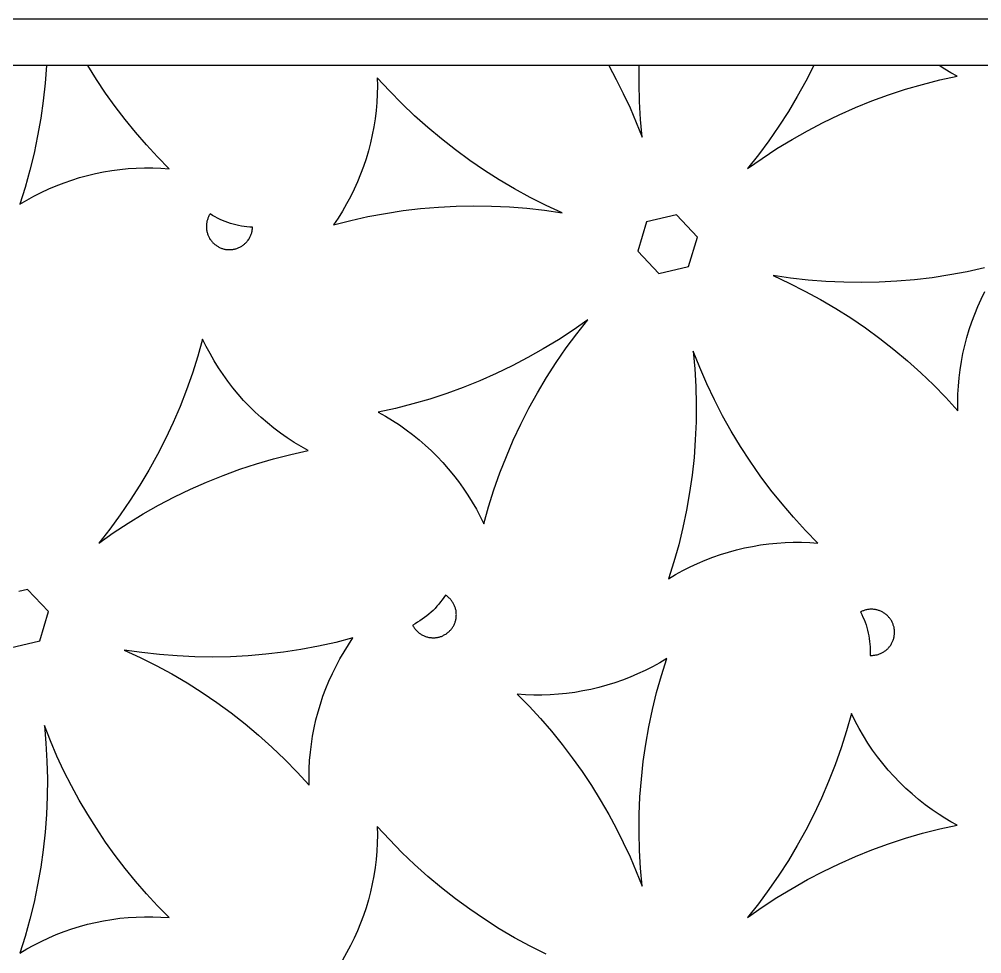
# Model space of a CAD drawing. Header units: millimetres. Extents: x 673 to 1358, y 599 to 1000.
# Drawn here: x 1015.7 to 1140.5, y 878.3 to 999.6 of the extents above; entities that cross this region are included whole.
import ezdxf

# ---------------------------------------------------------------- set-up
doc = ezdxf.new("R2010")
doc.units = ezdxf.units.MM
doc.layers.add('Layer 01', color=12, linetype='Continuous', true_color=0xde0000)

msp = doc.modelspace()

# ---------------------------------------------------------------- linework, layer by layer
at = {"layer": 'Layer 01'}
for p, q in [((1358.34, 999.58), (672.87, 999.58)), ((1352.34, 993.58), (678.87, 993.58)), ((1019.19, 993.58), (1019.02, 991.29)), ((1025.67, 991.77), (1024.54, 993.58)), ((1092.14, 993.58), (1093.12, 991.77)), ((1096.08, 991.25), (1096.1, 993.58)), ((1118.76, 993.58), (1117.72, 991.56)), ((1135.77, 993.1), (1135.01, 993.58)), ((1136.55, 992.64), (1135.77, 993.1)), ((1026.87, 990), (1025.67, 991.77)), ((1063.68, 990.3), (1062.12, 992)), ((1062.12, 992), (1062.14, 990.94)), ((1093.12, 991.77), (1094.04, 989.94)), ((1132.86, 991.13), (1135.09, 991.71)), ((1135.09, 991.71), (1137.34, 992.2)), ((1137.34, 992.2), (1136.55, 992.64)), ((1019.02, 991.29), (1018.77, 989)), ((1062.14, 990.94), (1062.11, 989.87)), ((1096.13, 988.92), (1096.08, 991.25)), ((1117.72, 991.56), (1116.61, 989.56)), ((1128.46, 989.77), (1130.65, 990.49)), ((1130.65, 990.49), (1132.86, 991.13)), ((1028.11, 988.26), (1026.87, 990)), ((1062.11, 989.87), (1062.06, 988.8)), ((1065.29, 988.66), (1063.68, 990.3)), ((1094.04, 989.94), (1094.91, 988.07)), ((1116.61, 989.56), (1115.45, 987.61)), ((1126.29, 988.98), (1128.46, 989.77)), ((1018.77, 989), (1018.45, 986.73)), ((1029.41, 986.56), (1028.11, 988.26)), ((1062.06, 988.8), (1061.96, 987.74)), ((1066.95, 987.06), (1065.29, 988.66)), ((1094.91, 988.07), (1095.72, 986.18)), ((1096.27, 986.59), (1096.13, 988.92)), ((1122.05, 987.19), (1124.16, 988.12)), ((1124.16, 988.12), (1126.29, 988.98)), ((1018.45, 986.73), (1018.05, 984.46)), ((1061.83, 986.68), (1061.67, 985.63)), ((1061.96, 987.74), (1061.83, 986.68)), ((1068.67, 985.53), (1066.95, 987.06)), ((1096.48, 984.27), (1096.27, 986.59)), ((1115.45, 987.61), (1114.21, 985.69)), ((1119.97, 986.19), (1122.05, 987.19)), ((1030.76, 984.91), (1029.41, 986.56)), ((1061.67, 985.63), (1061.47, 984.58)), ((1070.43, 984.05), (1068.67, 985.53)), ((1095.72, 986.18), (1096.48, 984.27)), ((1114.21, 985.69), (1112.92, 983.82)), ((1117.93, 985.12), (1119.97, 986.19)), ((1018.05, 984.46), (1017.58, 982.21)), ((1032.16, 983.29), (1030.76, 984.91)), ((1061.47, 984.58), (1061.23, 983.54)), ((1115.93, 983.99), (1117.93, 985.12)), ((1033.61, 981.72), (1032.16, 983.29)), ((1061.23, 983.54), (1060.96, 982.5)), ((1072.25, 982.63), (1070.43, 984.05)), ((1112.92, 983.82), (1111.57, 981.99)), ((1113.96, 982.79), (1115.93, 983.99)), ((1017.58, 982.21), (1017.03, 979.98)), ((1035.11, 980.19), (1033.61, 981.72)), ((1060.96, 982.5), (1060.66, 981.48)), ((1074.11, 981.27), (1072.25, 982.63)), ((1111.57, 981.99), (1110.15, 980.2)), ((1112.04, 981.53), (1113.96, 982.79)), ((1060.32, 980.47), (1059.95, 979.47)), ((1060.66, 981.48), (1060.32, 980.47)), ((1076.01, 979.97), (1074.11, 981.27)), ((1110.15, 980.2), (1112.04, 981.53)), ((1017.03, 979.98), (1016.41, 977.76)), ((1023.49, 979.03), (1024.52, 979.31)), ((1024.52, 979.31), (1025.56, 979.56)), ((1025.56, 979.56), (1026.61, 979.77)), ((1026.61, 979.77), (1027.66, 979.95)), ((1027.66, 979.95), (1028.72, 980.09)), ((1028.72, 980.09), (1029.78, 980.2)), ((1029.78, 980.2), (1030.84, 980.27)), ((1030.84, 980.27), (1031.91, 980.3)), ((1031.91, 980.3), (1032.98, 980.3)), ((1032.98, 980.3), (1034.04, 980.27)), ((1034.04, 980.27), (1035.11, 980.19)), ((1059.95, 979.47), (1059.54, 978.48)), ((1077.95, 978.74), (1076.01, 979.97)), ((1019.49, 977.56), (1020.47, 977.98)), ((1020.47, 977.98), (1021.47, 978.36)), ((1021.47, 978.36), (1022.48, 978.71)), ((1022.48, 978.71), (1023.49, 979.03)), ((1059.54, 978.48), (1059.1, 977.51)), ((1079.94, 977.57), (1077.95, 978.74)), ((1016.41, 977.76), (1015.72, 975.57)), ((1016.64, 976.11), (1017.57, 976.63)), ((1017.57, 976.63), (1018.52, 977.11)), ((1018.52, 977.11), (1019.49, 977.56)), ((1059.1, 977.51), (1058.63, 976.55)), ((1081.96, 976.46), (1079.94, 977.57)), ((1015.72, 975.57), (1016.64, 976.11)), ((1058.13, 975.61), (1057.59, 974.69)), ((1058.63, 976.55), (1058.13, 975.61)), ((1072.34, 975.33), (1074.64, 975.37)), ((1074.64, 975.37), (1076.94, 975.34)), ((1076.94, 975.34), (1079.25, 975.24)), ((1084.02, 975.43), (1081.96, 976.46)), ((1086.11, 974.46), (1084.02, 975.43)), ((1040.32, 974.14), (1040.28, 974.05)), ((1040.38, 974.23), (1040.32, 974.14)), ((1040.43, 974.32), (1040.38, 974.23)), ((1040.74, 974.13), (1040.43, 974.32)), ((1041.06, 973.95), (1040.74, 974.13)), ((1057.59, 974.69), (1057.03, 973.78)), ((1060.91, 973.97), (1063.18, 974.39)), ((1063.18, 974.39), (1065.46, 974.74)), ((1065.46, 974.74), (1067.74, 975.01)), ((1067.74, 975.01), (1070.04, 975.21)), ((1070.04, 975.21), (1072.34, 975.33)), ((1079.25, 975.24), (1081.54, 975.05)), ((1081.54, 975.05), (1083.83, 974.8)), ((1083.83, 974.8), (1086.11, 974.46)), ((1100.92, 974.19), (1097.06, 973.27)), ((1103.65, 971.31), (1100.92, 974.19)), ((1039.95, 972.85), (1039.94, 972.75)), ((1039.97, 973.06), (1039.95, 972.96)), ((1039.95, 972.96), (1039.95, 972.85)), ((1039.98, 973.16), (1039.97, 973.06)), ((1040, 973.27), (1039.98, 973.16)), ((1040.02, 973.37), (1040, 973.27)), ((1040.05, 973.47), (1040.02, 973.37)), ((1040.08, 973.57), (1040.05, 973.47)), ((1040.11, 973.67), (1040.08, 973.57)), ((1040.15, 973.77), (1040.11, 973.67)), ((1040.19, 973.86), (1040.15, 973.77)), ((1040.23, 973.96), (1040.19, 973.86)), ((1040.28, 974.05), (1040.23, 973.96)), ((1041.38, 973.77), (1041.06, 973.95)), ((1041.71, 973.61), (1041.38, 973.77)), ((1042.04, 973.46), (1041.71, 973.61)), ((1042.38, 973.33), (1042.04, 973.46)), ((1042.72, 973.2), (1042.38, 973.33)), ((1043.06, 973.08), (1042.72, 973.2)), ((1043.41, 972.98), (1043.06, 973.08)), ((1043.77, 972.89), (1043.41, 972.98)), ((1044.12, 972.81), (1043.77, 972.89)), ((1057.03, 973.78), (1056.43, 972.9)), ((1056.43, 972.9), (1058.67, 973.47)), ((1058.67, 973.47), (1060.91, 973.97)), ((1097.06, 973.27), (1095.93, 969.47)), ((1039.94, 972.75), (1039.94, 972.64)), ((1039.94, 972.64), (1039.94, 972.54)), ((1039.94, 972.54), (1039.95, 972.44)), ((1039.95, 972.44), (1039.96, 972.33)), ((1039.96, 972.33), (1039.97, 972.23)), ((1039.97, 972.23), (1039.99, 972.13)), ((1039.99, 972.13), (1040.01, 972.02)), ((1040.01, 972.02), (1040.04, 971.92)), ((1040.04, 971.92), (1040.07, 971.82)), ((1040.07, 971.82), (1040.1, 971.72)), ((1040.1, 971.72), (1040.13, 971.62)), ((1040.13, 971.62), (1040.17, 971.53)), ((1044.48, 972.74), (1044.12, 972.81)), ((1044.84, 972.68), (1044.48, 972.74)), ((1045.2, 972.64), (1044.84, 972.68)), ((1045.56, 972.61), (1045.2, 972.64)), ((1045.93, 972.59), (1045.56, 972.61)), ((1045.72, 971.57), (1045.75, 971.67)), ((1045.75, 971.67), (1045.79, 971.77)), ((1045.79, 971.77), (1045.82, 971.87)), ((1045.82, 971.87), (1045.84, 971.97)), ((1045.84, 971.97), (1045.87, 972.07)), ((1045.87, 972.07), (1045.89, 972.17)), ((1045.89, 972.17), (1045.9, 972.27)), ((1045.9, 972.27), (1045.91, 972.38)), ((1045.91, 972.38), (1045.92, 972.48)), ((1045.92, 972.48), (1045.93, 972.59)), ((1040.17, 971.53), (1040.21, 971.43)), ((1040.21, 971.43), (1040.26, 971.34)), ((1040.26, 971.34), (1040.31, 971.24)), ((1040.31, 971.24), (1040.36, 971.15)), ((1040.36, 971.15), (1040.41, 971.06)), ((1040.41, 971.06), (1040.47, 970.98)), ((1040.47, 970.98), (1040.53, 970.89)), ((1040.53, 970.89), (1040.59, 970.81)), ((1040.59, 970.81), (1040.66, 970.73)), ((1040.66, 970.73), (1040.73, 970.65)), ((1040.73, 970.65), (1040.8, 970.58)), ((1040.8, 970.58), (1040.87, 970.5)), ((1040.87, 970.5), (1040.95, 970.43)), ((1040.95, 970.43), (1041.03, 970.36)), ((1041.03, 970.36), (1041.11, 970.3)), ((1044.79, 970.33), (1044.87, 970.39)), ((1044.87, 970.39), (1044.95, 970.46)), ((1044.95, 970.46), (1045.03, 970.54)), ((1045.03, 970.54), (1045.1, 970.61)), ((1045.1, 970.61), (1045.17, 970.69)), ((1045.17, 970.69), (1045.24, 970.77)), ((1045.24, 970.77), (1045.3, 970.85)), ((1045.3, 970.85), (1045.37, 970.93)), ((1045.37, 970.93), (1045.43, 971.02)), ((1045.43, 971.02), (1045.48, 971.1)), ((1045.48, 971.1), (1045.54, 971.19)), ((1045.54, 971.19), (1045.59, 971.29)), ((1045.59, 971.29), (1045.63, 971.38)), ((1045.63, 971.38), (1045.68, 971.47)), ((1045.68, 971.47), (1045.72, 971.57)), ((1102.51, 967.51), (1103.65, 971.31)), ((1041.11, 970.3), (1041.2, 970.24)), ((1041.2, 970.24), (1041.28, 970.18)), ((1041.28, 970.18), (1041.37, 970.12)), ((1041.37, 970.12), (1041.46, 970.07)), ((1041.46, 970.07), (1041.55, 970.02)), ((1041.55, 970.02), (1041.65, 969.97)), ((1041.65, 969.97), (1041.74, 969.93)), ((1041.74, 969.93), (1041.84, 969.89)), ((1041.84, 969.89), (1041.93, 969.85)), ((1041.93, 969.85), (1042.03, 969.82)), ((1042.03, 969.82), (1042.13, 969.79)), ((1042.13, 969.79), (1042.23, 969.76)), ((1042.23, 969.76), (1042.34, 969.74)), ((1042.34, 969.74), (1042.44, 969.72)), ((1042.44, 969.72), (1042.54, 969.71)), ((1042.54, 969.71), (1042.65, 969.7)), ((1042.65, 969.7), (1042.75, 969.69)), ((1042.75, 969.69), (1042.85, 969.68)), ((1042.85, 969.68), (1042.96, 969.68)), ((1042.96, 969.68), (1043.06, 969.68)), ((1043.06, 969.68), (1043.17, 969.69)), ((1043.17, 969.69), (1043.27, 969.7)), ((1043.27, 969.7), (1043.37, 969.71)), ((1043.37, 969.71), (1043.48, 969.73)), ((1043.48, 969.73), (1043.58, 969.75)), ((1043.58, 969.75), (1043.68, 969.78)), ((1043.68, 969.78), (1043.78, 969.8)), ((1043.78, 969.8), (1043.88, 969.84)), ((1043.88, 969.84), (1043.98, 969.87)), ((1043.98, 969.87), (1044.08, 969.91)), ((1044.08, 969.91), (1044.17, 969.95)), ((1044.17, 969.95), (1044.27, 969.99)), ((1044.27, 969.99), (1044.36, 970.04)), ((1044.36, 970.04), (1044.45, 970.09)), ((1044.45, 970.09), (1044.54, 970.15)), ((1044.54, 970.15), (1044.63, 970.2)), ((1044.63, 970.2), (1044.71, 970.27)), ((1044.71, 970.27), (1044.79, 970.33)), ((1095.93, 969.47), (1098.66, 966.59)), ((1098.66, 966.59), (1102.51, 967.51)), ((1138.66, 966.81), (1136.4, 966.39)), ((1140.91, 967.31), (1138.66, 966.81)), ((1115.74, 965.98), (1113.47, 966.32)), ((1113.47, 966.32), (1115.56, 965.35)), ((1115.56, 965.35), (1117.61, 964.31)), ((1118.03, 965.73), (1115.74, 965.98)), ((1120.33, 965.54), (1118.03, 965.73)), ((1122.63, 965.44), (1120.33, 965.54)), ((1124.93, 965.4), (1122.63, 965.44)), ((1127.24, 965.45), (1124.93, 965.4)), ((1129.54, 965.57), (1127.24, 965.45)), ((1131.83, 965.77), (1129.54, 965.57)), ((1134.12, 966.04), (1131.83, 965.77)), ((1136.4, 966.39), (1134.12, 966.04)), ((1117.61, 964.31), (1119.64, 963.21)), ((1140.47, 963.27), (1140.94, 964.23)), ((1119.64, 963.21), (1121.62, 962.04)), ((1140.03, 962.3), (1140.47, 963.27)), ((1121.62, 962.04), (1123.57, 960.81)), ((1139.63, 961.31), (1140.03, 962.3)), ((1089.42, 960.58), (1087.54, 959.25)), ((1087.99, 958.77), (1089.42, 960.58)), ((1123.57, 960.81), (1125.47, 959.51)), ((1139.25, 960.31), (1139.63, 961.31)), ((1087.54, 959.25), (1085.61, 957.99)), ((1125.47, 959.51), (1127.33, 958.15)), ((1138.61, 958.27), (1138.92, 959.3)), ((1138.92, 959.3), (1139.25, 960.31)), ((1039.45, 958.08), (1038.83, 955.86)), ((1039.92, 957.12), (1039.45, 958.08)), ((1085.61, 957.99), (1083.65, 956.79)), ((1086.63, 956.92), (1087.99, 958.77)), ((1127.33, 958.15), (1129.14, 956.73)), ((1138.34, 957.24), (1138.61, 958.27)), ((1040.42, 956.18), (1039.92, 957.12)), ((1083.65, 956.79), (1081.64, 955.66)), ((1085.32, 955.02), (1086.63, 956.92)), ((1129.14, 956.73), (1130.91, 955.25)), ((1138.11, 956.2), (1138.34, 957.24)), ((1038.83, 955.86), (1038.14, 953.66)), ((1040.96, 955.25), (1040.42, 956.18)), ((1081.64, 955.66), (1079.6, 954.59)), ((1103.95, 954.37), (1103.1, 956.51)), ((1103.1, 956.51), (1103.31, 954.21)), ((1137.91, 955.15), (1138.11, 956.2)), ((1041.52, 954.35), (1040.96, 955.25)), ((1042.11, 953.46), (1041.52, 954.35)), ((1079.6, 954.59), (1077.53, 953.59)), ((1084.08, 953.08), (1085.32, 955.02)), ((1103.31, 954.21), (1103.44, 951.91)), ((1104.87, 952.26), (1103.95, 954.37)), ((1130.91, 955.25), (1132.62, 953.71)), ((1137.74, 954.1), (1137.91, 955.15)), ((1038.14, 953.66), (1037.37, 951.49)), ((1042.74, 952.59), (1042.11, 953.46)), ((1077.53, 953.59), (1075.42, 952.66)), ((1082.9, 951.1), (1084.08, 953.08)), ((1132.62, 953.71), (1134.29, 952.12)), ((1137.52, 951.98), (1137.61, 953.04)), ((1137.61, 953.04), (1137.74, 954.1)), ((1043.39, 951.75), (1042.74, 952.59)), ((1044.07, 950.92), (1043.39, 951.75)), ((1073.28, 951.8), (1071.12, 951.01)), ((1075.42, 952.66), (1073.28, 951.8)), ((1103.44, 951.91), (1103.5, 949.61)), ((1105.86, 950.18), (1104.87, 952.26)), ((1134.29, 952.12), (1135.9, 950.48)), ((1137.46, 950.91), (1137.52, 951.98)), ((1037.37, 951.49), (1036.54, 949.34)), ((1044.77, 950.12), (1044.07, 950.92)), ((1071.12, 951.01), (1068.93, 950.29)), ((1081.79, 949.09), (1082.9, 951.1)), ((1135.9, 950.48), (1137.45, 948.78)), ((1137.44, 949.84), (1137.46, 950.91)), ((1036.54, 949.34), (1035.63, 947.23)), ((1045.51, 949.35), (1044.77, 950.12)), ((1046.27, 948.6), (1045.51, 949.35)), ((1066.72, 949.65), (1064.49, 949.07)), ((1068.93, 950.29), (1066.72, 949.65)), ((1103.5, 949.61), (1103.48, 947.31)), ((1106.92, 948.13), (1105.86, 950.18)), ((1137.45, 948.78), (1137.44, 949.84)), ((1047.05, 947.88), (1046.27, 948.6)), ((1047.86, 947.18), (1047.05, 947.88)), ((1064.49, 949.07), (1062.24, 948.58)), ((1062.24, 948.58), (1063.17, 948.06)), ((1063.17, 948.06), (1064.08, 947.5)), ((1080.74, 947.03), (1081.79, 949.09)), ((1108.04, 946.12), (1106.92, 948.13)), ((1035.63, 947.23), (1034.65, 945.14)), ((1048.69, 946.51), (1047.86, 947.18)), ((1064.08, 947.5), (1064.98, 946.92)), ((1064.98, 946.92), (1065.85, 946.31)), ((1079.76, 944.95), (1080.74, 947.03)), ((1103.48, 947.31), (1103.38, 945.01)), ((1049.54, 945.87), (1048.69, 946.51)), ((1050.42, 945.26), (1049.54, 945.87)), ((1065.85, 946.31), (1066.7, 945.67)), ((1066.7, 945.67), (1067.53, 945)), ((1109.23, 944.15), (1108.04, 946.12)), ((1034.65, 945.14), (1033.61, 943.09)), ((1051.31, 944.67), (1050.42, 945.26)), ((1052.22, 944.12), (1051.31, 944.67)), ((1053.15, 943.6), (1052.22, 944.12)), ((1067.53, 945), (1068.34, 944.3)), ((1068.34, 944.3), (1069.13, 943.58)), ((1078.86, 942.83), (1079.76, 944.95)), ((1103.38, 945.01), (1103.21, 942.71)), ((1110.49, 942.22), (1109.23, 944.15)), ((1033.61, 943.09), (1032.49, 941.07)), ((1048.67, 942.53), (1050.91, 943.1)), ((1050.91, 943.1), (1053.15, 943.6)), ((1069.13, 943.58), (1069.88, 942.83)), ((1044.27, 941.17), (1046.46, 941.88)), ((1046.46, 941.88), (1048.67, 942.53)), ((1069.88, 942.83), (1070.62, 942.05)), ((1070.62, 942.05), (1071.33, 941.25)), ((1078.02, 940.69), (1078.86, 942.83)), ((1103.21, 942.71), (1102.96, 940.42)), ((1111.81, 940.33), (1110.49, 942.22)), ((1032.49, 941.07), (1031.32, 939.09)), ((1039.97, 939.52), (1042.11, 940.38)), ((1042.11, 940.38), (1044.27, 941.17)), ((1071.33, 941.25), (1072, 940.43)), ((1072, 940.43), (1072.66, 939.58)), ((1077.25, 938.51), (1078.02, 940.69)), ((1102.96, 940.42), (1102.64, 938.14)), ((1037.87, 938.59), (1039.97, 939.52)), ((1072.66, 939.58), (1073.28, 938.72)), ((1113.19, 938.48), (1111.81, 940.33)), ((1031.32, 939.09), (1030.07, 937.15)), ((1035.79, 937.59), (1037.87, 938.59)), ((1073.28, 938.72), (1073.87, 937.83)), ((1076.56, 936.32), (1077.25, 938.51)), ((1102.64, 938.14), (1102.24, 935.87)), ((1114.63, 936.68), (1113.19, 938.48)), ((1030.07, 937.15), (1028.77, 935.26)), ((1033.75, 936.52), (1035.79, 937.59)), ((1073.87, 937.83), (1074.44, 936.92)), ((1074.44, 936.92), (1074.97, 936)), ((1116.13, 934.94), (1114.63, 936.68)), ((1029.78, 934.19), (1031.74, 935.39)), ((1031.74, 935.39), (1033.75, 936.52)), ((1074.97, 936), (1075.47, 935.06)), ((1075.94, 934.1), (1076.56, 936.32)), ((1102.24, 935.87), (1101.76, 933.62)), ((1028.77, 935.26), (1027.4, 933.4)), ((1027.85, 932.92), (1029.78, 934.19)), ((1075.47, 935.06), (1075.94, 934.1)), ((1117.68, 933.24), (1116.13, 934.94)), ((1027.4, 933.4), (1025.97, 931.6)), ((1025.97, 931.6), (1027.85, 932.92)), ((1101.76, 933.62), (1101.22, 931.38)), ((1119.29, 931.59), (1117.68, 933.24)), ((1113.96, 931.6), (1115.03, 931.67)), ((1115.03, 931.67), (1116.09, 931.7)), ((1116.09, 931.7), (1117.16, 931.7)), ((1117.16, 931.7), (1118.23, 931.66)), ((1118.23, 931.66), (1119.29, 931.59)), ((1101.22, 931.38), (1100.6, 929.16)), ((1106.66, 930.11), (1107.68, 930.43)), ((1107.68, 930.43), (1108.71, 930.71)), ((1108.71, 930.71), (1109.75, 930.96)), ((1109.75, 930.96), (1110.79, 931.17)), ((1110.79, 931.17), (1111.84, 931.35)), ((1111.84, 931.35), (1112.9, 931.49)), ((1112.9, 931.49), (1113.96, 931.6)), ((1100.6, 929.16), (1099.9, 926.96)), ((1103.67, 928.96), (1104.66, 929.38)), ((1104.66, 929.38), (1105.65, 929.76)), ((1105.65, 929.76), (1106.66, 930.11)), ((1100.82, 927.51), (1101.76, 928.02)), ((1101.76, 928.02), (1102.71, 928.51)), ((1102.71, 928.51), (1103.67, 928.96)), ((1099.9, 926.96), (1100.82, 927.51)), ((1016.74, 925.59), (1015.6, 925.32)), ((1019.46, 922.71), (1016.74, 925.59)), ((1070.55, 924.24), (1070.33, 923.95)), ((1070.76, 924.54), (1070.55, 924.24)), ((1070.96, 924.84), (1070.76, 924.54)), ((1071.04, 924.79), (1070.96, 924.84)), ((1071.13, 924.73), (1071.04, 924.79)), ((1071.21, 924.66), (1071.13, 924.73)), ((1071.29, 924.6), (1071.21, 924.66)), ((1071.37, 924.53), (1071.29, 924.6)), ((1071.45, 924.46), (1071.37, 924.53)), ((1071.52, 924.39), (1071.45, 924.46)), ((1071.6, 924.31), (1071.52, 924.39)), ((1071.66, 924.23), (1071.6, 924.31)), ((1071.73, 924.15), (1071.66, 924.23)), ((1071.79, 924.07), (1071.73, 924.15)), ((1069.61, 923.12), (1069.36, 922.86)), ((1069.86, 923.39), (1069.61, 923.12)), ((1070.1, 923.67), (1069.86, 923.39)), ((1070.33, 923.95), (1070.1, 923.67)), ((1071.85, 923.98), (1071.79, 924.07)), ((1071.91, 923.9), (1071.85, 923.98)), ((1071.97, 923.81), (1071.91, 923.9)), ((1072.02, 923.72), (1071.97, 923.81)), ((1072.06, 923.62), (1072.02, 923.72)), ((1072.11, 923.53), (1072.06, 923.62)), ((1072.15, 923.43), (1072.11, 923.53)), ((1072.19, 923.34), (1072.15, 923.43)), ((1072.22, 923.24), (1072.19, 923.34)), ((1072.25, 923.14), (1072.22, 923.24)), ((1072.28, 923.04), (1072.25, 923.14)), ((1072.31, 922.94), (1072.28, 923.04)), ((1072.33, 922.84), (1072.31, 922.94)), ((1125.49, 922.91), (1125.39, 922.88)), ((1125.6, 922.93), (1125.49, 922.91)), ((1125.7, 922.96), (1125.6, 922.93)), ((1125.8, 922.97), (1125.7, 922.96)), ((1125.9, 922.99), (1125.8, 922.97)), ((1126.01, 923), (1125.9, 922.99)), ((1126.11, 923), (1126.01, 923)), ((1126.22, 923), (1126.11, 923)), ((1126.32, 923), (1126.22, 923)), ((1126.43, 923), (1126.32, 923)), ((1126.53, 922.99), (1126.43, 923)), ((1126.63, 922.98), (1126.53, 922.99)), ((1126.74, 922.96), (1126.63, 922.98)), ((1126.84, 922.94), (1126.74, 922.96)), ((1126.94, 922.92), (1126.84, 922.94)), ((1127.04, 922.89), (1126.94, 922.92)), ((1127.14, 922.86), (1127.04, 922.89)), ((1018.33, 918.91), (1019.46, 922.71)), ((1067.95, 921.7), (1067.65, 921.5)), ((1068.25, 921.92), (1067.95, 921.7)), ((1068.54, 922.14), (1068.25, 921.92)), ((1068.82, 922.37), (1068.54, 922.14)), ((1069.09, 922.61), (1068.82, 922.37)), ((1069.36, 922.86), (1069.09, 922.61)), ((1072.29, 921.59), (1072.31, 921.69)), ((1072.31, 921.69), (1072.33, 921.8)), ((1072.34, 922.73), (1072.33, 922.84)), ((1072.33, 921.8), (1072.35, 921.9)), ((1072.36, 922.63), (1072.34, 922.73)), ((1072.35, 921.9), (1072.36, 922)), ((1072.37, 922.53), (1072.36, 922.63)), ((1072.36, 922), (1072.37, 922.11)), ((1072.37, 922.42), (1072.37, 922.53)), ((1072.38, 922.32), (1072.37, 922.42)), ((1072.37, 922.21), (1072.38, 922.32)), ((1072.37, 922.11), (1072.37, 922.21)), ((1124.91, 922.69), (1124.82, 922.65)), ((1124.82, 922.65), (1124.98, 922.32)), ((1125, 922.74), (1124.91, 922.69)), ((1124.98, 922.32), (1125.13, 921.99)), ((1125.1, 922.78), (1125, 922.74)), ((1125.2, 922.82), (1125.1, 922.78)), ((1125.13, 921.99), (1125.28, 921.66)), ((1125.29, 922.85), (1125.2, 922.82)), ((1125.28, 921.66), (1125.41, 921.32)), ((1125.39, 922.88), (1125.29, 922.85)), ((1127.24, 922.83), (1127.14, 922.86)), ((1127.34, 922.79), (1127.24, 922.83)), ((1127.43, 922.75), (1127.34, 922.79)), ((1127.53, 922.71), (1127.43, 922.75)), ((1127.62, 922.66), (1127.53, 922.71)), ((1127.71, 922.61), (1127.62, 922.66)), ((1127.8, 922.56), (1127.71, 922.61)), ((1127.89, 922.5), (1127.8, 922.56)), ((1127.98, 922.44), (1127.89, 922.5)), ((1128.06, 922.38), (1127.98, 922.44)), ((1128.14, 922.32), (1128.06, 922.38)), ((1128.22, 922.25), (1128.14, 922.32)), ((1128.3, 922.18), (1128.22, 922.25)), ((1128.37, 922.11), (1128.3, 922.18)), ((1128.44, 922.03), (1128.37, 922.11)), ((1128.51, 921.95), (1128.44, 922.03)), ((1128.58, 921.87), (1128.51, 921.95)), ((1128.64, 921.79), (1128.58, 921.87)), ((1128.7, 921.7), (1128.64, 921.79)), ((1128.76, 921.62), (1128.7, 921.7)), ((1067.03, 921.12), (1066.71, 920.95)), ((1066.71, 920.95), (1066.75, 920.86)), ((1066.75, 920.86), (1066.81, 920.77)), ((1066.81, 920.77), (1066.86, 920.68)), ((1066.86, 920.68), (1066.92, 920.59)), ((1066.92, 920.59), (1066.98, 920.51)), ((1066.98, 920.51), (1067.04, 920.43)), ((1067.34, 921.31), (1067.03, 921.12)), ((1067.04, 920.43), (1067.11, 920.35)), ((1067.65, 921.5), (1067.34, 921.31)), ((1071.62, 920.31), (1071.69, 920.39)), ((1071.69, 920.39), (1071.76, 920.47)), ((1071.76, 920.47), (1071.82, 920.56)), ((1071.82, 920.56), (1071.88, 920.64)), ((1071.88, 920.64), (1071.93, 920.73)), ((1071.93, 920.73), (1071.99, 920.82)), ((1071.99, 920.82), (1072.04, 920.91)), ((1072.04, 920.91), (1072.08, 921)), ((1072.08, 921), (1072.13, 921.1)), ((1072.13, 921.1), (1072.17, 921.2)), ((1072.17, 921.2), (1072.2, 921.29)), ((1072.2, 921.29), (1072.24, 921.39)), ((1072.24, 921.39), (1072.27, 921.49)), ((1072.27, 921.49), (1072.29, 921.59)), ((1125.41, 921.32), (1125.53, 920.97)), ((1125.53, 920.97), (1125.64, 920.62)), ((1125.64, 920.62), (1125.73, 920.27)), ((1128.82, 921.53), (1128.76, 921.62)), ((1128.87, 921.44), (1128.82, 921.53)), ((1128.92, 921.34), (1128.87, 921.44)), ((1128.96, 921.25), (1128.92, 921.34)), ((1129, 921.15), (1128.96, 921.25)), ((1129.04, 921.06), (1129, 921.15)), ((1129.07, 920.96), (1129.04, 921.06)), ((1129.11, 920.86), (1129.07, 920.96)), ((1129.13, 920.76), (1129.11, 920.86)), ((1129.16, 920.66), (1129.13, 920.76)), ((1129.18, 920.55), (1129.16, 920.66)), ((1129.2, 920.45), (1129.18, 920.55)), ((1129.21, 920.35), (1129.2, 920.45)), ((1058.96, 919.28), (1056.73, 918.71)), ((1058.36, 918.39), (1058.96, 919.28)), ((1067.11, 920.35), (1067.18, 920.27)), ((1067.18, 920.27), (1067.25, 920.19)), ((1067.25, 920.19), (1067.33, 920.12)), ((1067.33, 920.12), (1067.4, 920.05)), ((1067.4, 920.05), (1067.48, 919.98)), ((1067.48, 919.98), (1067.56, 919.92)), ((1067.56, 919.92), (1067.65, 919.86)), ((1067.65, 919.86), (1067.73, 919.8)), ((1067.73, 919.8), (1067.82, 919.74)), ((1067.82, 919.74), (1067.91, 919.69)), ((1067.91, 919.69), (1068, 919.64)), ((1068, 919.64), (1068.1, 919.59)), ((1068.1, 919.59), (1068.19, 919.55)), ((1068.19, 919.55), (1068.29, 919.51)), ((1068.29, 919.51), (1068.39, 919.47)), ((1068.39, 919.47), (1068.49, 919.44)), ((1068.49, 919.44), (1068.59, 919.41)), ((1068.59, 919.41), (1068.69, 919.38)), ((1068.69, 919.38), (1068.79, 919.36)), ((1068.79, 919.36), (1068.89, 919.34)), ((1068.89, 919.34), (1068.99, 919.33)), ((1068.99, 919.33), (1069.1, 919.32)), ((1069.1, 919.32), (1069.2, 919.31)), ((1069.2, 919.31), (1069.31, 919.3)), ((1069.31, 919.3), (1069.41, 919.3)), ((1069.41, 919.3), (1069.51, 919.31)), ((1069.51, 919.31), (1069.62, 919.31)), ((1069.62, 919.31), (1069.72, 919.32)), ((1069.72, 919.32), (1069.83, 919.34)), ((1069.83, 919.34), (1069.93, 919.35)), ((1069.93, 919.35), (1070.03, 919.37)), ((1070.03, 919.37), (1070.13, 919.4)), ((1070.13, 919.4), (1070.23, 919.43)), ((1070.23, 919.43), (1070.33, 919.46)), ((1070.33, 919.46), (1070.43, 919.49)), ((1070.43, 919.49), (1070.53, 919.53)), ((1070.53, 919.53), (1070.62, 919.57)), ((1070.62, 919.57), (1070.72, 919.62)), ((1070.72, 919.62), (1070.81, 919.67)), ((1070.81, 919.67), (1070.9, 919.72)), ((1070.9, 919.72), (1070.99, 919.77)), ((1070.99, 919.77), (1071.08, 919.83)), ((1071.08, 919.83), (1071.16, 919.89)), ((1071.16, 919.89), (1071.24, 919.95)), ((1071.24, 919.95), (1071.33, 920.02)), ((1071.33, 920.02), (1071.4, 920.09)), ((1071.4, 920.09), (1071.48, 920.16)), ((1071.48, 920.16), (1071.55, 920.23)), ((1071.55, 920.23), (1071.62, 920.31)), ((1125.73, 920.27), (1125.82, 919.92)), ((1125.82, 919.92), (1125.89, 919.56)), ((1125.89, 919.56), (1125.95, 919.2)), ((1125.95, 919.2), (1126, 918.84)), ((1129.09, 919.11), (1129.12, 919.21)), ((1129.12, 919.21), (1129.15, 919.31)), ((1129.15, 919.31), (1129.17, 919.41)), ((1129.17, 919.41), (1129.19, 919.52)), ((1129.19, 919.52), (1129.2, 919.62)), ((1129.2, 919.62), (1129.21, 919.72)), ((1129.22, 920.24), (1129.21, 920.35)), ((1129.21, 919.72), (1129.22, 919.83)), ((1129.23, 920.14), (1129.22, 920.24)), ((1129.22, 919.83), (1129.23, 919.93)), ((1129.23, 920.04), (1129.23, 920.14)), ((1129.23, 919.93), (1129.23, 920.04)), ((1014.47, 917.98), (1018.33, 918.91)), ((1054.48, 918.21), (1052.21, 917.79)), ((1056.73, 918.71), (1054.48, 918.21)), ((1057.8, 917.49), (1058.36, 918.39)), ((1126, 918.84), (1126.04, 918.48)), ((1126.04, 918.48), (1126.06, 918.11)), ((1126.06, 918.11), (1126.07, 917.75)), ((1128.34, 917.88), (1128.41, 917.95)), ((1128.41, 917.95), (1128.48, 918.03)), ((1128.48, 918.03), (1128.55, 918.11)), ((1128.55, 918.11), (1128.61, 918.19)), ((1128.61, 918.19), (1128.67, 918.27)), ((1128.67, 918.27), (1128.73, 918.36)), ((1128.73, 918.36), (1128.79, 918.45)), ((1128.79, 918.45), (1128.84, 918.54)), ((1128.84, 918.54), (1128.89, 918.63)), ((1128.89, 918.63), (1128.94, 918.72)), ((1128.94, 918.72), (1128.98, 918.82)), ((1128.98, 918.82), (1129.02, 918.92)), ((1129.02, 918.92), (1129.06, 919.01)), ((1129.06, 919.01), (1129.09, 919.11)), ((1031.56, 917.38), (1029.28, 917.71)), ((1029.28, 917.71), (1031.37, 916.75)), ((1031.37, 916.75), (1033.43, 915.71)), ((1033.85, 917.12), (1031.56, 917.38)), ((1036.15, 916.94), (1033.85, 917.12)), ((1038.45, 916.83), (1036.15, 916.94)), ((1040.75, 916.8), (1038.45, 916.83)), ((1043.05, 916.85), (1040.75, 916.8)), ((1045.35, 916.97), (1043.05, 916.85)), ((1047.65, 917.16), (1045.35, 916.97)), ((1049.94, 917.44), (1047.65, 917.16)), ((1052.21, 917.79), (1049.94, 917.44)), ((1057.26, 916.56), (1057.8, 917.49)), ((1126.07, 917.39), (1126.06, 917.02)), ((1126.06, 917.02), (1126.17, 917.02)), ((1126.07, 917.75), (1126.07, 917.39)), ((1126.17, 917.02), (1126.27, 917.02)), ((1126.27, 917.02), (1126.37, 917.02)), ((1126.37, 917.02), (1126.48, 917.03)), ((1126.48, 917.03), (1126.58, 917.04)), ((1126.58, 917.04), (1126.69, 917.05)), ((1126.69, 917.05), (1126.79, 917.07)), ((1126.79, 917.07), (1126.89, 917.09)), ((1126.89, 917.09), (1126.99, 917.11)), ((1126.99, 917.11), (1127.09, 917.14)), ((1127.09, 917.14), (1127.19, 917.17)), ((1127.19, 917.17), (1127.29, 917.21)), ((1127.29, 917.21), (1127.39, 917.25)), ((1127.39, 917.25), (1127.48, 917.29)), ((1127.48, 917.29), (1127.58, 917.33)), ((1127.58, 917.33), (1127.67, 917.38)), ((1127.67, 917.38), (1127.76, 917.43)), ((1127.76, 917.43), (1127.85, 917.49)), ((1127.85, 917.49), (1127.94, 917.55)), ((1127.94, 917.55), (1128.02, 917.61)), ((1128.02, 917.61), (1128.1, 917.67)), ((1128.1, 917.67), (1128.18, 917.74)), ((1128.18, 917.74), (1128.26, 917.81)), ((1128.26, 917.81), (1128.34, 917.88)), ((1033.43, 915.71), (1035.45, 914.61)), ((1056.29, 914.67), (1056.76, 915.62)), ((1056.76, 915.62), (1057.26, 916.56)), ((1097.82, 915.55), (1096.87, 915.06)), ((1098.76, 916.06), (1097.82, 915.55)), ((1099.67, 916.61), (1098.76, 916.06)), ((1098.98, 914.42), (1099.67, 916.61)), ((1035.45, 914.61), (1037.44, 913.44)), ((1055.85, 913.69), (1056.29, 914.67)), ((1094.92, 914.2), (1093.92, 913.81)), ((1095.9, 914.61), (1094.92, 914.2)), ((1096.87, 915.06), (1095.9, 914.61)), ((1098.36, 912.22), (1098.98, 914.42)), ((1037.44, 913.44), (1039.38, 912.2)), ((1055.44, 912.71), (1055.85, 913.69)), ((1091.9, 913.14), (1090.87, 912.86)), ((1092.92, 913.46), (1091.9, 913.14)), ((1093.92, 913.81), (1092.92, 913.46)), ((1039.38, 912.2), (1041.28, 910.91)), ((1054.73, 910.69), (1055.07, 911.71)), ((1055.07, 911.71), (1055.44, 912.71)), ((1081.35, 911.91), (1080.28, 911.98)), ((1080.28, 911.98), (1081.81, 910.42)), ((1082.41, 911.87), (1081.35, 911.91)), ((1083.48, 911.87), (1082.41, 911.87)), ((1084.55, 911.9), (1083.48, 911.87)), ((1085.61, 911.98), (1084.55, 911.9)), ((1086.67, 912.08), (1085.61, 911.98)), ((1087.73, 912.22), (1086.67, 912.08)), ((1088.78, 912.4), (1087.73, 912.22)), ((1089.83, 912.61), (1088.78, 912.4)), ((1090.87, 912.86), (1089.83, 912.61)), ((1097.82, 909.99), (1098.36, 912.22)), ((1041.28, 910.91), (1043.14, 909.55)), ((1054.43, 909.67), (1054.73, 910.69)), ((1081.81, 910.42), (1083.29, 908.81)), ((1043.14, 909.55), (1044.96, 908.13)), ((1054.16, 908.64), (1054.43, 909.67)), ((1097.35, 907.75), (1097.82, 909.99)), ((1123.64, 909.47), (1123.01, 907.23)), ((1124.12, 908.49), (1123.64, 909.47)), ((1019.7, 905.91), (1018.92, 907.9)), ((1018.92, 907.9), (1019.12, 905.61)), ((1044.96, 908.13), (1046.72, 906.65)), ((1053.92, 907.6), (1054.16, 908.64)), ((1083.29, 908.81), (1084.72, 907.16)), ((1124.64, 907.52), (1124.12, 908.49)), ((1053.72, 906.55), (1053.92, 907.6)), ((1084.72, 907.16), (1086.1, 905.46)), ((1096.95, 905.5), (1097.35, 907.75)), ((1123.01, 907.23), (1122.3, 905)), ((1125.19, 906.57), (1124.64, 907.52)), ((1019.12, 905.61), (1019.26, 903.3)), ((1020.55, 903.95), (1019.7, 905.91)), ((1046.72, 906.65), (1048.44, 905.11)), ((1053.43, 904.44), (1053.56, 905.49)), ((1053.56, 905.49), (1053.72, 906.55)), ((1086.1, 905.46), (1087.42, 903.72)), ((1096.63, 903.23), (1096.95, 905.5)), ((1125.77, 905.64), (1125.19, 906.57)), ((1126.38, 904.73), (1125.77, 905.64)), ((1048.44, 905.11), (1050.1, 903.52)), ((1053.33, 903.37), (1053.43, 904.44)), ((1122.3, 905), (1121.53, 902.8)), ((1127.03, 903.84), (1126.38, 904.73)), ((1019.26, 903.3), (1019.31, 900.99)), ((1021.46, 902.01), (1020.55, 903.95)), ((1050.1, 903.52), (1051.71, 901.87)), ((1053.28, 902.31), (1053.33, 903.37)), ((1087.42, 903.72), (1088.69, 901.94)), ((1096.38, 900.95), (1096.63, 903.23)), ((1127.71, 902.97), (1127.03, 903.84)), ((1128.41, 902.13), (1127.71, 902.97)), ((1022.43, 900.1), (1021.46, 902.01)), ((1051.71, 901.87), (1053.27, 900.17)), ((1053.26, 901.24), (1053.28, 902.31)), ((1088.69, 901.94), (1089.9, 900.12)), ((1121.53, 902.8), (1120.67, 900.63)), ((1129.15, 901.32), (1128.41, 902.13)), ((1019.31, 900.99), (1019.29, 898.68)), ((1053.27, 900.17), (1053.26, 901.24)), ((1096.2, 898.67), (1096.38, 900.95)), ((1120.67, 900.63), (1119.75, 898.49)), ((1129.91, 900.53), (1129.15, 901.32)), ((1130.7, 899.76), (1129.91, 900.53)), ((1023.45, 898.22), (1022.43, 900.1)), ((1089.9, 900.12), (1091.05, 898.27)), ((1131.51, 899.03), (1130.7, 899.76)), ((1019.29, 898.68), (1019.19, 896.38)), ((1024.54, 896.38), (1023.45, 898.22)), ((1091.05, 898.27), (1092.14, 896.38)), ((1096.1, 896.38), (1096.2, 898.67)), ((1119.75, 898.49), (1118.76, 896.38)), ((1132.35, 898.32), (1131.51, 899.03)), ((1133.22, 897.64), (1132.35, 898.32)), ((1134.1, 896.99), (1133.22, 897.64)), ((1135.01, 896.38), (1134.1, 896.99)), ((1019.19, 896.38), (1019.02, 894.08)), ((1025.67, 894.57), (1024.54, 896.38)), ((1092.14, 896.38), (1093.12, 894.57)), ((1096.08, 894.05), (1096.1, 896.38)), ((1118.76, 896.38), (1117.72, 894.35)), ((1135.77, 895.89), (1135.01, 896.38)), ((1136.55, 895.43), (1135.77, 895.89)), ((1137.34, 895), (1136.55, 895.43)), ((1026.87, 892.79), (1025.67, 894.57)), ((1063.68, 893.1), (1062.12, 894.8)), ((1062.12, 894.8), (1062.14, 893.73)), ((1093.12, 894.57), (1094.04, 892.73)), ((1117.72, 894.35), (1116.61, 892.36)), ((1132.86, 893.93), (1135.09, 894.5)), ((1135.09, 894.5), (1137.34, 895)), ((1019.02, 894.08), (1018.77, 891.8)), ((1062.14, 893.73), (1062.11, 892.66)), ((1065.29, 891.45), (1063.68, 893.1)), ((1096.13, 891.71), (1096.08, 894.05)), ((1128.46, 892.56), (1130.65, 893.28)), ((1130.65, 893.28), (1132.86, 893.93)), ((1018.77, 891.8), (1018.45, 889.52)), ((1028.11, 891.06), (1026.87, 892.79)), ((1062.11, 892.66), (1062.06, 891.6)), ((1094.04, 892.73), (1094.91, 890.86)), ((1096.27, 889.39), (1096.13, 891.71)), ((1116.61, 892.36), (1115.45, 890.4)), ((1124.16, 890.91), (1126.29, 891.77)), ((1126.29, 891.77), (1128.46, 892.56)), ((1029.41, 889.36), (1028.11, 891.06)), ((1061.96, 890.53), (1061.83, 889.47)), ((1062.06, 891.6), (1061.96, 890.53)), ((1066.95, 889.86), (1065.29, 891.45)), ((1094.91, 890.86), (1095.72, 888.98)), ((1122.05, 889.98), (1124.16, 890.91)), ((1018.45, 889.52), (1018.05, 887.25)), ((1030.76, 887.7), (1029.41, 889.36)), ((1061.83, 889.47), (1061.67, 888.42)), ((1068.67, 888.32), (1066.95, 889.86)), ((1096.48, 887.06), (1096.27, 889.39)), ((1115.45, 890.4), (1114.21, 888.49)), ((1119.97, 888.98), (1122.05, 889.98)), ((1061.67, 888.42), (1061.47, 887.37)), ((1070.43, 886.84), (1068.67, 888.32)), ((1095.72, 888.98), (1096.48, 887.06)), ((1114.21, 888.49), (1112.92, 886.61)), ((1117.93, 887.92), (1119.97, 888.98)), ((1018.05, 887.25), (1017.58, 885)), ((1032.16, 886.08), (1030.76, 887.7)), ((1061.47, 887.37), (1061.23, 886.33)), ((1072.25, 885.42), (1070.43, 886.84)), ((1113.96, 885.58), (1115.93, 886.78)), ((1115.93, 886.78), (1117.93, 887.92)), ((1033.61, 884.51), (1032.16, 886.08)), ((1061.23, 886.33), (1060.96, 885.3)), ((1112.92, 886.61), (1111.57, 884.78)), ((1112.04, 884.32), (1113.96, 885.58)), ((1017.58, 885), (1017.03, 882.77)), ((1035.11, 882.99), (1033.61, 884.51)), ((1060.66, 884.27), (1060.32, 883.26)), ((1060.96, 885.3), (1060.66, 884.27)), ((1074.11, 884.06), (1072.25, 885.42)), ((1111.57, 884.78), (1110.15, 882.99)), ((1110.15, 882.99), (1112.04, 884.32)), ((1028.72, 882.89), (1029.78, 882.99)), ((1029.78, 882.99), (1030.84, 883.06)), ((1030.84, 883.06), (1031.91, 883.1)), ((1031.91, 883.1), (1032.98, 883.1)), ((1032.98, 883.1), (1034.04, 883.06)), ((1034.04, 883.06), (1035.11, 882.99)), ((1060.32, 883.26), (1059.95, 882.26)), ((1076.01, 882.76), (1074.11, 884.06)), ((1017.03, 882.77), (1016.41, 880.55)), ((1022.48, 881.51), (1023.49, 881.82)), ((1023.49, 881.82), (1024.52, 882.11)), ((1024.52, 882.11), (1025.56, 882.35)), ((1025.56, 882.35), (1026.61, 882.57)), ((1026.61, 882.57), (1027.66, 882.74)), ((1027.66, 882.74), (1028.72, 882.89)), ((1059.95, 882.26), (1059.54, 881.28)), ((1077.95, 881.53), (1076.01, 882.76)), ((1016.41, 880.55), (1015.72, 878.36)), ((1019.49, 880.35), (1020.47, 880.77)), ((1020.47, 880.77), (1021.47, 881.16)), ((1021.47, 881.16), (1022.48, 881.51)), ((1059.54, 881.28), (1059.1, 880.3)), ((1079.94, 880.36), (1077.95, 881.53)), ((1016.64, 878.91), (1017.57, 879.42)), ((1017.57, 879.42), (1018.52, 879.9)), ((1018.52, 879.9), (1019.49, 880.35)), ((1058.63, 879.35), (1058.13, 878.4)), ((1059.1, 880.3), (1058.63, 879.35)), ((1081.96, 879.26), (1079.94, 880.36)), ((1084.02, 878.22), (1081.96, 879.26)), ((1015.72, 878.36), (1016.64, 878.91)), ((1058.13, 878.4), (1057.59, 877.48))]:
    msp.add_line(p, q, dxfattribs=at)

doc.saveas('drawing.dxf')
